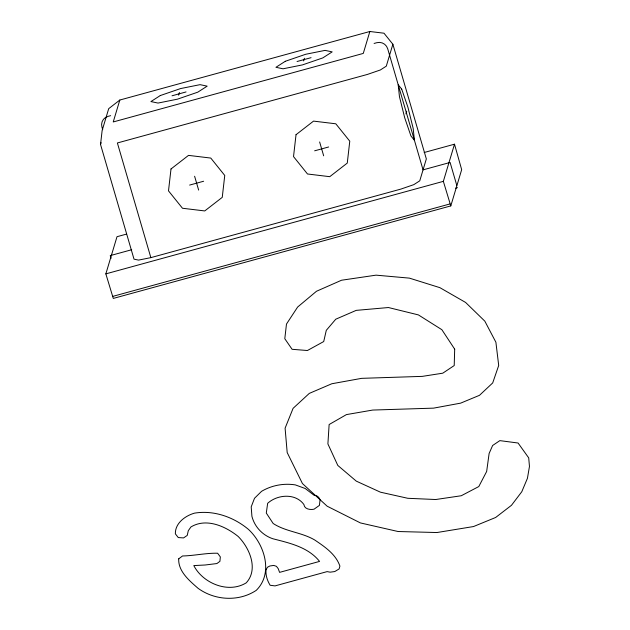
<?xml version="1.0" encoding="UTF-8"?>
<svg xmlns="http://www.w3.org/2000/svg" width="630" height="630" viewBox="0 0 630 630"><rect width="100%" height="100%" fill="white"/><g stroke="black" fill="none" stroke-linecap="round" stroke-linejoin="round"><path stroke-width="0.94" d="M100.54 144.49L102.123 130.583L108.699 108.667L119.818 100.036L369.857 31.5L383.993 33.209L392.868 44.242L426.337 158.91L419.769 180.818L413.823 184.637L400.893 189.087L150.861 257.631L138.529 260.103L134.009 259.15L100.54 144.49L101.084 142.663M119.818 100.036L113.243 121.952L363.282 53.416L369.857 31.5M424.163 152.507L454.506 144.191L461.672 169.667L450.797 205.908L113.29 298.423L105.848 273.869L116.999 236.707L126.48 234.108M178.644 95.185L179.44 92.539M303.66 60.913L304.455 58.267M392.868 44.242L386.292 66.158L380.347 69.977L367.424 74.427L117.385 142.963L150.861 257.631M405.917 113.857L406.712 111.211M450.797 205.908L443.355 181.353L454.506 144.191M172.037 95.784L186.047 91.941M297.053 61.512L311.07 57.669M110.652 115.66L107.935 116.4A8.796 8.639 16.7 0 0 101.934 127.047L102.706 129.701M374.094 43.446L376.819 42.698A8.796 8.639 16.7 0 1 387.686 48.715L423.053 169.864L450.103 162.453L456.742 185.204M189.622 185.078L203.64 181.243M314.646 150.814L328.655 146.971M131.702 249.732L110.25 255.607L111.045 258.339M105.848 273.869L443.355 181.353M455.561 188.157L457.459 187.638M112.439 296.47L449.946 203.955M319.63 141.97L323.67 155.815M194.607 176.243L198.647 190.079M178.715 558.826C178.077 571.323 189.433 580.734 198.025 588.27C214.767 600.54 238.817 601.949 256.268 590.341C273.704 573.182 264.45 544.202 248.433 529.365C233.651 517.025 213.806 509.969 194.552 513.135L194.402 513.174C185.149 515.82 175.03 523.278 175.361 533.854L178.274 537.563L183.558 537.918L187.228 535.413L188.299 530.696L190.914 526.979C206.262 517.6 225.477 526.239 238.156 536.453C249.535 547.817 258.733 569.142 246.275 582.813C228.43 593.885 202.915 583.372 193.812 565.575L205.167 565L216.901 563.551L219.917 561.338L220.335 556.92L217.626 553.235C205.994 552.943 194.284 555.731 182.519 555.975L178.715 558.826M454.687 349.154L454.214 365.55L442.772 373.188L422.32 376.37L361.675 378.339L331.829 383.749L309.291 393.396L293.092 408.334L285.099 428.18L287.185 452.537L302.432 483.549L327.151 506.197L360.423 522.931L398.105 531.523L436.952 532.531L473.524 526.546L495.645 517.482L511.481 505.291L521.782 491.739L527.436 478.304L529.46 466.436L528.712 457.876L518.073 443.016L499.85 440.63L492.621 445.497L489.116 453.498L486.659 471.476L478.792 486.557L461.262 495.747L435.724 499.519L407.791 498.291L380.425 492.172L356.289 481.139L337.798 465.428L327.899 443.914L329.128 424.533L346.445 414.595L372.692 410.059L433.582 408.138L460.632 403.145L479.493 395.317L492.699 382.93L498.7 365.471L495.897 342.24L484.832 321.158L465.578 302.432L439.89 287.666L409.413 278.129L376.063 275.152L341.562 280.224L316.504 291.249L297.636 307.038L286.477 324.064L284.799 338.712L292.092 349.296L307.409 350.516L323.718 341.547L326.285 330.341L335.766 319.205L356.202 310.37L388.442 307.534L418.399 314.905L441.874 329.703L454.687 349.154M266.08 569.654C265.443 575.166 267.301 580.592 270.128 585.262L275.034 585.9L327.127 571.615L330.144 572.174L334.774 571.552L339.105 568.937L339.909 566.087C335.766 554.124 324.647 546.69 314.661 539.957C301.628 532.279 285.902 531.783 273.168 523.498L266.293 513.056L267.655 503.315C277.476 494.337 295.572 493.022 303.888 504.504C304.337 509.19 310.322 510.04 314.047 509.197L319.426 505.37L320.064 499.7C319.174 497.369 317.008 495.164 314.331 495.456L305.196 488.494L295.312 484.887A50.786 49.872 16.7 0 0 261.576 491.313L254.504 498.283L251.205 506.851L251.921 516.348A32.083 31.508 16.7 0 0 272.806 538.737C289.658 543.084 308.101 547.06 319.567 561.409L279.586 572.371L278.216 568.638L276.42 566.315L273.774 565.425L269.876 565.984L267.443 567.252L266.08 569.654M171.006 168.966L168.501 190.874L182.48 208.254L204.742 210.94L222.256 197.355L224.752 175.455L210.782 158.067L188.52 155.382L171.006 168.966M296.029 134.702L293.525 156.602L307.495 173.99L329.758 176.676L347.272 163.083L349.776 141.183L335.798 123.795L313.535 121.11L296.029 134.702M160.28 95.555L150.916 101.572L158.028 103.068L177.447 99.17L197.804 92.161L207.168 86.153L200.056 84.656L180.637 88.554L160.28 95.555M285.295 61.291L275.932 67.3L283.043 68.796L302.471 64.898L322.82 57.897L332.183 51.88L325.072 50.384L305.652 54.282L285.295 61.291M401.712 89.137L398.207 84.751L399.452 96.642L404.72 117.841L410.925 135.93L414.43 140.317L413.178 128.425L407.909 107.226L401.712 89.137"/></g></svg>
